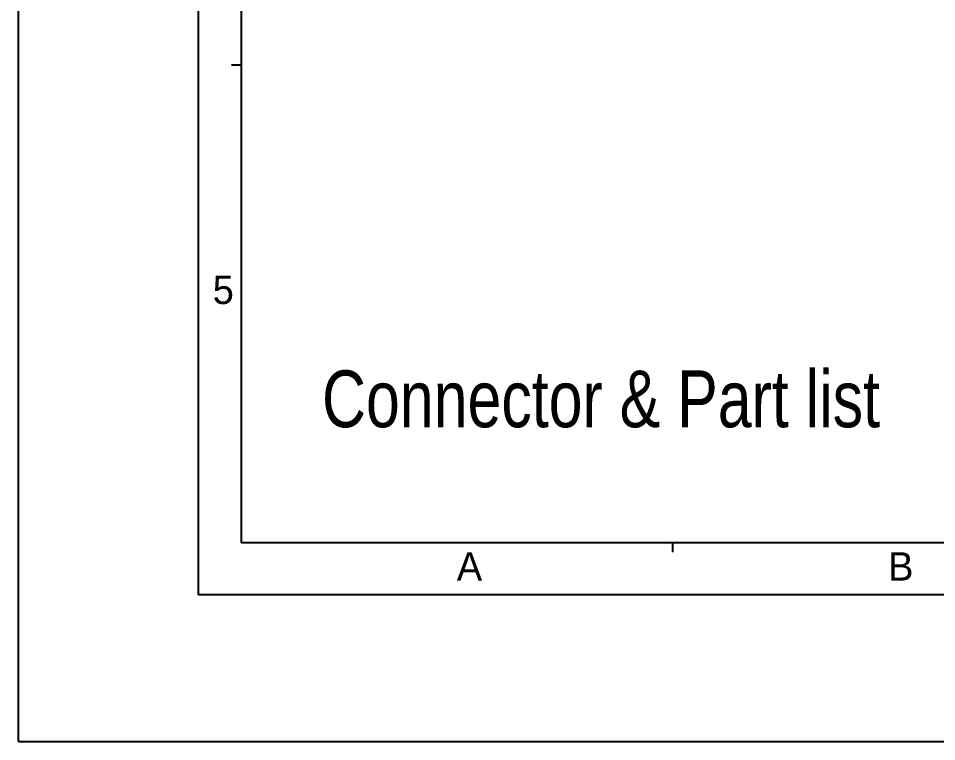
# Model space of a CAD drawing. Header units: millimetres. Extents: x 0 to 420, y 0 to 297.
# Drawn here: x 0 to 96.9, y 0 to 76.4 of the extents above; entities that cross this region are included whole.
import ezdxf

# ---------------------------------------------------------------- set-up
doc = ezdxf.new("R2010")
doc.units = ezdxf.units.MM
doc.header["$LTSCALE"] = 23.1
doc.layers.get('0').update_dxf_attribs({"linetype": 'CONTINUOUS'})
doc.layers.add('DETAIL', color=7, linetype='CONTINUOUS')
doc.styles.get("Standard").update_dxf_attribs({"font": 'txt', "width": 0.8})
doc.styles.add('TEXTSTYLE_2', font='txt')

msp = doc.modelspace()

# ---------------------------------------------------------------- linework, layer by layer
at = {"color": 7, "linetype": 'CONTINUOUS'}
for q in [(0, 297), (420, 0)]:
    msp.add_line((0, 0), q, dxfattribs=at)
at = {"color": 4, "linetype": 'CONTINUOUS'}
for p, q in [((19, 15.5), (19, 281.5)), ((23.5, 276), (23.5, 21)), ((23.5, 71.4), (22.5, 71.4)), ((396, 21), (23.5, 21)), ((69, 21), (69, 20)), ((401, 15.5), (19, 15.5))]:
    msp.add_line(p, q, dxfattribs=at)

# ---------------------------------------------------------------- texts
at = {"color": 2, "linetype": 'CONTINUOUS', "char_height": 3, "width": 3, "attachment_point": 1, "line_spacing_factor": 0.9, "style": 'TEXTSTYLE_2'}
for s, insert in [('5', (20.5, 49.2)), ('A', (46.25, 20)), ('B', (91.75, 20))]:
    msp.add_mtext(s, dxfattribs=dict(at, insert=insert))
at = {"layer": 'DETAIL', "color": 2, "linetype": 'CONTINUOUS', "insert": (32.034, 39.189), "char_height": 6, "width": 100.8, "attachment_point": 1, "line_spacing_factor": 0.9}
msp.add_mtext('Connector & Part list', dxfattribs=at)

doc.saveas('drawing.dxf')
